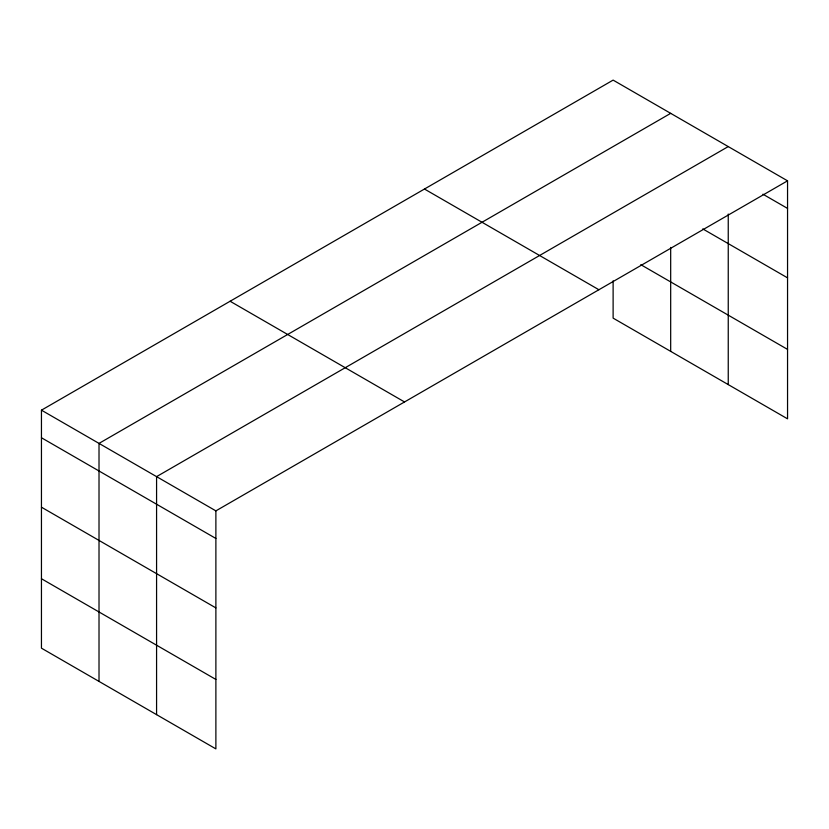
<?xml version="1.0" encoding="UTF-8"?>
<svg xmlns="http://www.w3.org/2000/svg" width="829" height="829" viewBox="0 0 829 829"><rect width="100%" height="100%" fill="white"/><g stroke="black" fill="none" stroke-linecap="round" stroke-linejoin="round"><path stroke-width="1.24" d="M41.45 410.168L215.882 510.871L215.882 748.888L41.45 648.174L41.45 410.168L613.118 80.112L787.55 180.826L787.55 418.832L613.118 318.129L613.118 280.834M670.682 113.345L99.014 443.401L99.014 681.407M728.245 146.578L156.577 476.634L156.577 714.639M215.882 510.871L787.55 180.826M762.929 194.204L787.55 208.411M702.785 228.908L787.55 277.85M640.796 264.669L787.55 349.392M424.469 189.033L598.901 289.736M230.099 301.248L404.531 401.951M41.45 437.753L215.882 538.467M41.45 507.193L215.882 607.906M41.45 578.735L215.882 679.448M728.245 214.037L728.245 384.594M670.682 247.425L670.682 351.361"/></g></svg>
